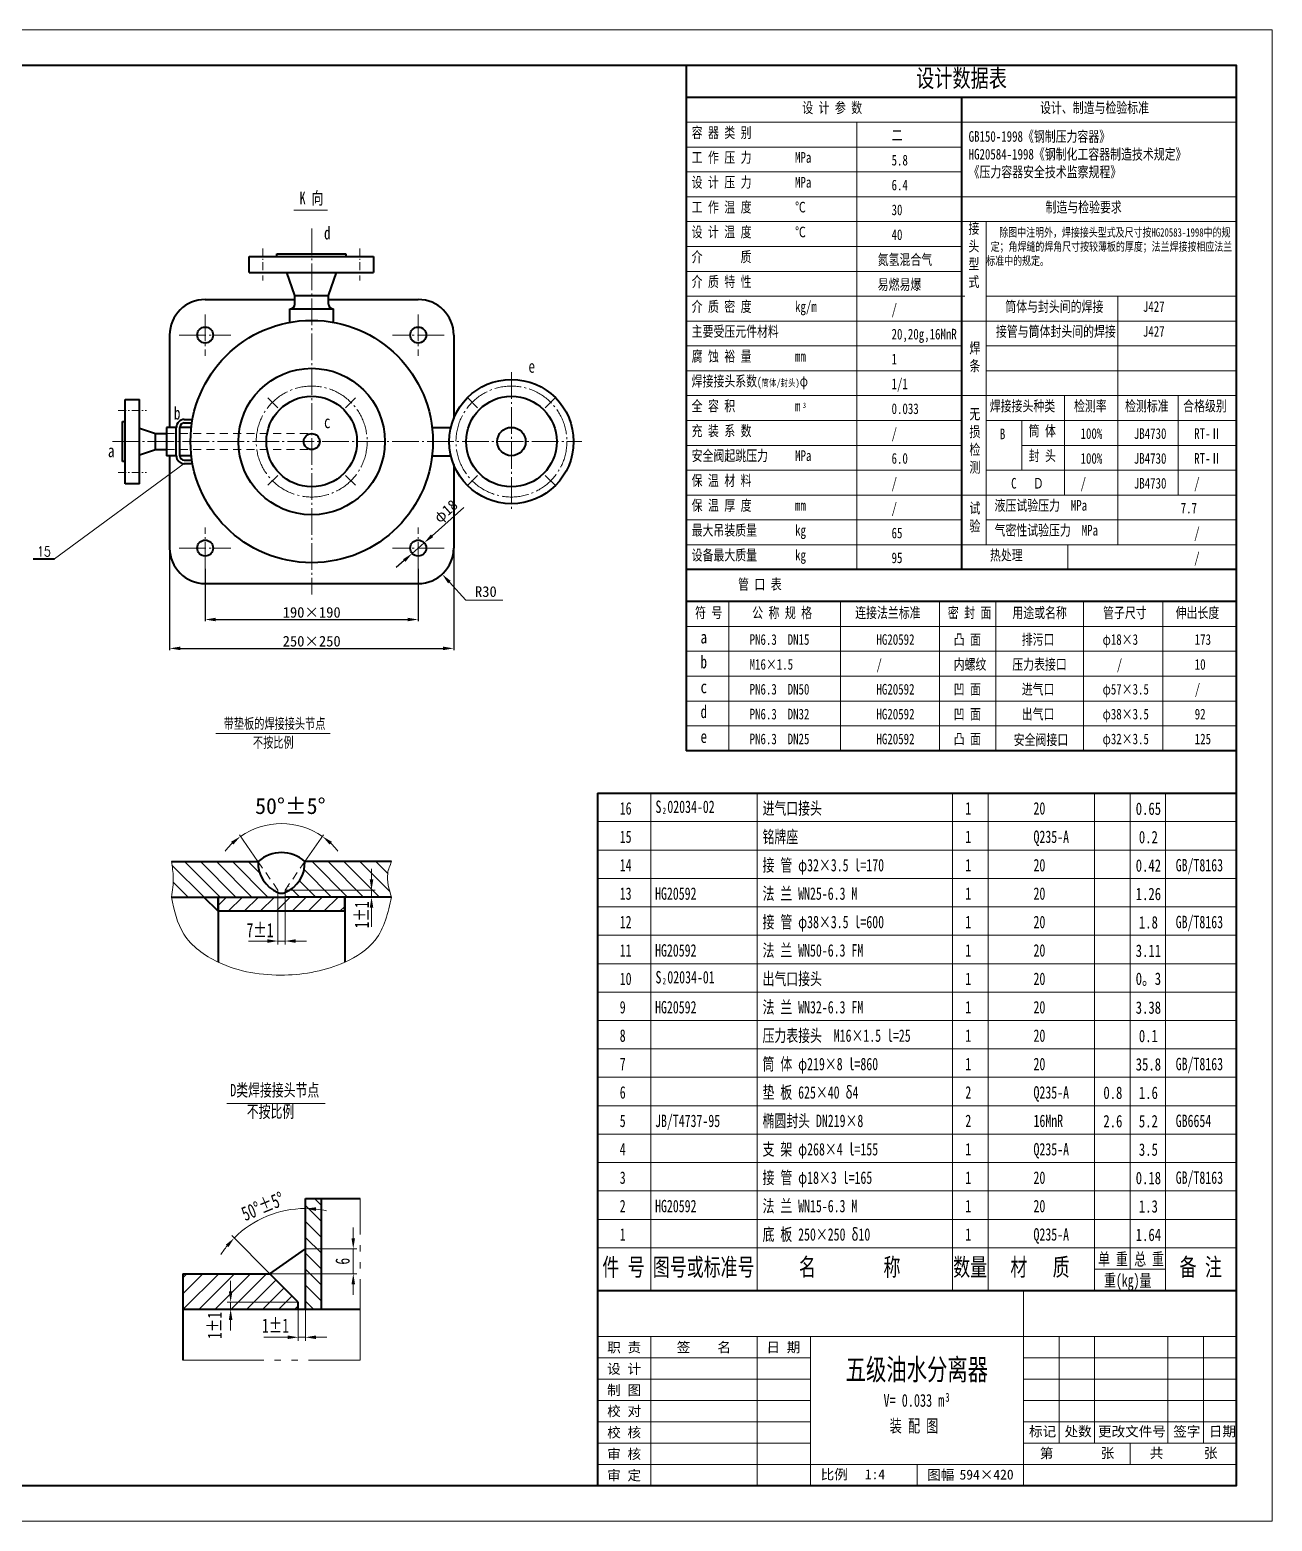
# Model space of a CAD drawing. Extents: x 588 to 7439, y -1551 to 1674.
# Drawn here: x 6039 to 7439, y -6 to 1674 of the extents above; entities that cross this region are included whole.
import ezdxf
from ezdxf.enums import TextEntityAlignment as Align

# ---------------------------------------------------------------- set-up
doc = ezdxf.new("R2010")
doc.units = 0
doc.header["$LTSCALE"] = 12
doc.header["$PDMODE"] = 1
for name, pattern in [('JXX-L', [2.95, 1.9, -0.25, 0.15, -0.25, 0.15, -0.25]), ('XX-L', [1.25, 0.75, -0.5]), ('ZXX-L', [3.28, 2.5, -0.3, 0.18, -0.3]), ('ZXX-S', [1.27, 0.75, -0.2, 0.12, -0.2])]:
    doc.linetypes.add(name, pattern=pattern)
doc.layers.get('Defpoints').update_dxf_attribs({"linetype": 'CONTINUOUS'})
for name, color, linetype, lineweight in [('A 粗实线', 1, 'CONTINUOUS', 40), ('B 细实线', 7, 'CONTINUOUS', 18), ('C 文 字', 2, 'CONTINUOUS', 20), ('D 短中心线', 3, 'ZXX-S', 18), ('E 长中心线', 3, 'ZXX-L', 18), ('G 长虚线', 6, 'XX-L', 20), ('I 长双点线', 3, 'JXX-L', 18), ('J 标注尺寸', 2, 'CONTINUOUS', 18)]:
    doc.layers.add(name, color=color, linetype=linetype, lineweight=lineweight)
doc.styles.add('HZTXT', font='SIMFANG.TTF', dxfattribs={"width": 0.75})
doc.styles.add('ROMANC', font='romanc', dxfattribs={"width": 0.7, "height": 6})
doc.styles.get("Standard").update_dxf_attribs({"font": 'SIMFANG.TTF'})
doc.styles.add('style2', font='SIMFANG.TTF', dxfattribs={"width": 0.7})
doc.styles.add('标题中文', font='SIMFANG.TTF', dxfattribs={"width": 0.7})
doc.dimstyles.new('通用标注4.0', dxfattribs={"dimtxt": 12, "dimasz": 12, "dimexe": 2, "dimexo": 0, "dimgap": 2, "dimtad": 1, "dimdec": 0, "dimzin": 0, "dimdsep": 46, "dimtxsty": 'Standard', "dimcen": 0, "dimadec": 0, "dimazin": 0, "dimtfac": 0.375, "dimtdec": 0, "dimtmove": 0, "dimatfit": 3, "dimfxl": 0, "dimtzin": 0, "dimarcsym": 0})
pattern_1 = [(135, (-7339.091, -18505.96), (-8.980256, -8.980256), [])]

# ---------------------------------------------------------------- blocks, each defined once
blk = doc.blocks.new('*D26')
at = {"layer": 'Defpoints', "color": 0}
for p in [(3237.53, 4833.7), (3244.87, 4832.92), (3234.87, 4816.32), (3242.87, 4808.32), (3244.87, 4806.32)]:
    blk.add_point(p, dxfattribs=at)
at = {"layer": 'J 标注尺寸', "color": 0, "lineweight": -2}
for p, q in [((3244.87, 4832.92), (3244.87, 4835.67)), ((3234.87, 4816.32), (3224.11, 4827.07))]:
    blk.add_line(p, q, dxfattribs=at)
for start, end in [(90, 135), (77.8674, 83.9337), (141.0663, 147.1326)]:
    blk.add_arc((3244.87, 4806.32), 28.35, start, end, dxfattribs=at)
at = {"layer": 'J 标注尺寸', "color": 0}
for points in [[(3247.84, 4834.01), (3247.89, 4835.01), (3244.87, 4834.67)], [(3222.44, 4824.47), (3223.19, 4823.8), (3224.82, 4826.36)]]:
    blk.add_solid(points, dxfattribs=at)
at = {"layer": 'J 标注尺寸', "color": 0, "insert": (3232.87, 4835.28), "char_height": 4, "attachment_point": 5, "rotation": 22.5, "style": 'style2'}
blk.add_mtext('{\\f仿宋_GB2312|b0|i0|c134|p49;50°±5°}', dxfattribs=at)
blk = doc.blocks.new('*D25')
at = {"layer": 'Defpoints', "color": 0}
for p in [(3244.87, 4823.32), (3258.35, 4823.32), (3234.87, 4816.32)]:
    blk.add_point(p, dxfattribs=at)
at = {"layer": 'J 标注尺寸', "color": 0, "lineweight": -2}
for p, q in [((3258.35, 4826.32), (3258.35, 4829.32)), ((3244.87, 4823.32), (3259.35, 4823.32)), ((3258.35, 4816.32), (3258.35, 4823.32)), ((3234.87, 4816.32), (3259.35, 4816.32)), ((3258.35, 4813.32), (3258.35, 4810.32))]:
    blk.add_line(p, q, dxfattribs=at)
at = {"layer": 'J 标注尺寸', "color": 0}
for points in [[(3257.85, 4826.32), (3258.85, 4826.32), (3258.35, 4823.32)], [(3257.85, 4813.32), (3258.85, 4813.32), (3258.35, 4816.32)]]:
    blk.add_solid(points, dxfattribs=at)
at = {"layer": 'J 标注尺寸', "color": 0, "insert": (3255.35, 4819.82), "char_height": 4, "attachment_point": 5, "rotation": 90, "style": 'style2'}
blk.add_mtext('6', dxfattribs=at)
blk = doc.blocks.new('*D93')
at = {"layer": 'Defpoints', "color": 0}
for p in [(6483.3, 1096.6), (6469.8, 1084.7)]:
    blk.add_point(p, dxfattribs=at)
at = {"layer": 'J 标注尺寸', "color": 0, "lineweight": -2}
for p, q in [((6527.8, 1136.3), (6492.2, 1104.6)), ((6469.8, 1084.7), (6483.3, 1096.6)), ((6460.9, 1076.7), (6451.9, 1068.7))]:
    blk.add_line(p, q, dxfattribs=at)
at = {"layer": 'J 标注尺寸', "color": 0}
for points in [[(6490.9, 1106.1), (6493.6, 1103.1), (6483.3, 1096.6)], [(6459.6, 1078.2), (6462.2, 1075.2), (6469.8, 1084.7)]]:
    blk.add_solid(points, dxfattribs=at)
at = {"layer": 'J 标注尺寸', "color": 0, "insert": (6508.6, 1131.1), "char_height": 12, "attachment_point": 5, "rotation": 41.6999}
blk.add_mtext('φ18', dxfattribs=at)
blk = doc.blocks.new('*D92')
at = {"layer": 'Defpoints', "color": 0}
for p in [(6196.6, 1090.7), (6516.6, 1090.7), (6516.6, 977.7)]:
    blk.add_point(p, dxfattribs=at)
at = {"layer": 'J 标注尺寸', "color": 0, "lineweight": -2}
for p, q in [((6196.6, 1090.7), (6196.6, 975.7)), ((6516.6, 1090.7), (6516.6, 975.7)), ((6208.6, 977.7), (6504.6, 977.7))]:
    blk.add_line(p, q, dxfattribs=at)
at = {"layer": 'J 标注尺寸', "color": 0}
for points in [[(6208.6, 979.7), (6208.6, 975.7), (6196.6, 977.7)], [(6504.6, 979.7), (6504.6, 975.7), (6516.6, 977.7)]]:
    blk.add_solid(points, dxfattribs=at)
at = {"layer": 'J 标注尺寸', "color": 0, "insert": (6356.6, 985.7), "char_height": 12, "attachment_point": 5}
blk.add_mtext('250×250', dxfattribs=at)
blk = doc.blocks.new('*D91')
at = {"layer": 'Defpoints', "color": 0}
for p in [(6236.6, 1067.4), (6476.6, 1067.4), (6476.6, 1010.2)]:
    blk.add_point(p, dxfattribs=at)
at = {"layer": 'J 标注尺寸', "color": 0, "lineweight": -2}
for p, q in [((6236.6, 1067.4), (6236.6, 1008.2)), ((6476.6, 1067.4), (6476.6, 1008.2)), ((6248.6, 1010.2), (6464.6, 1010.2))]:
    blk.add_line(p, q, dxfattribs=at)
at = {"layer": 'J 标注尺寸', "color": 0}
for points in [[(6248.6, 1012.2), (6248.6, 1008.2), (6236.6, 1010.2)], [(6464.6, 1012.2), (6464.6, 1008.2), (6476.6, 1010.2)]]:
    blk.add_solid(points, dxfattribs=at)
at = {"layer": 'J 标注尺寸', "color": 0, "insert": (6356.6, 1018.2), "char_height": 12, "attachment_point": 5}
blk.add_mtext('190×190', dxfattribs=at)
blk = doc.blocks.new('D类焊接接头节点')
at = {"layer": 'J 标注尺寸'}
h = blk.add_hatch(dxfattribs=at)
h.set_pattern_fill('ANSI31', color=256, angle=90, style=0)
h.set_pattern_definition([(135, (-3239.867, -4819.82), (-2.245064, -2.245064), [])])
h.paths.add_polyline_path([(9.5, 17.68), (5, 17.68), (5, -13.5), (9.5, -13.5)])
h = blk.add_hatch(dxfattribs=at)
h.set_pattern_fill('ANSI31', color=256, style=0)
h.set_pattern_definition([(45, (-3239.867, -4819.82), (-2.245064, 2.245064), [])])
h.paths.add_polyline_path([(-29.54, -3.5), (-29.54, -13.5), (-16.05, -13.5), (-16.05, -11.5), (3, -11.5), (-5, -3.5)])
h.paths.add_polyline_path([(3, -13.5), (3, -11.5), (-16.05, -11.5), (-16.05, -13.5)])
at = {"layer": 'A 粗实线'}
for p, q in [((5, 17.68), (20.46, 17.68)), ((5, -13.5), (5, 17.68)), ((9.5, -13.5), (9.5, 17.68)), ((-5, -3.5), (5, 3.5)), ((-29.54, -3.5), (-29.54, -27.88)), ((-29.54, -3.5), (-5, -3.5)), ((3, -11.5), (-5, -3.5)), ((3, -13.5), (3, -11.5)), ((-29.54, -13.5), (5, -13.5)), ((5, -13.5), (20.46, -13.5))]:
    blk.add_line(p, q, dxfattribs=at)
at = {"layer": 'I 长双点线'}
for p, q in [((20.46, -27.88), (20.46, 17.68)), ((-29.54, -27.88), (20.46, -27.88))]:
    blk.add_line(p, q, dxfattribs=at)
at = {"layer": 'J 标注尺寸'}
for p, q in [((-17.1, 44.45), (10.6, 44.45)), ((-16.05, -8.5), (-16.05, -5.5)), ((3, -11.5), (-17.05, -11.5)), ((-16.05, -11.5), (-16.05, -13.5)), ((3, -13.5), (-17.05, -13.5)), ((-16.05, -16.5), (-16.05, -19.5)), ((3, -13.5), (3, -22.41)), ((5, -13.5), (5, -22.41)), ((0, -21.41), (-6.74, -21.41)), ((5, -21.41), (3, -21.41)), ((8, -21.41), (11, -21.41))]:
    blk.add_line(p, q, dxfattribs=at)
for points in [[(-16.55, -8.5), (-15.55, -8.5), (-16.05, -11.5)], [(-16.55, -16.5), (-15.55, -16.5), (-16.05, -13.5)], [(0, -20.91), (0, -21.91), (3, -21.41)], [(8, -20.91), (8, -21.91), (5, -21.41)]]:
    blk.add_solid(points, dxfattribs=at)
at = {"layer": 'J 标注尺寸', "char_height": 3.5, "width": 51, "attachment_point": 1, "style": 'style2'}
for s, insert in [('D{\\f仿宋_GB2312|b0|i0|c134|p49;类焊接接头节点}', (-16.15, 49.94)), ('{\\f仿宋_GB2312|b0|i0|c134|p49;不按比例}', (-11.51, 43.93))]:
    blk.add_mtext(s, dxfattribs=dict(at, insert=insert))
at = {"layer": 'J 标注尺寸', "insert": (-20.55, -18.08), "char_height": 4, "attachment_point": 5, "rotation": 90, "style": 'style2'}
blk.add_mtext('{\\f仿宋_GB2312|b0|i0|c134|p49;1±1}', dxfattribs=at)
at = {"layer": 'J 标注尺寸', "insert": (-3.41, -18.11), "char_height": 4, "attachment_point": 5, "style": 'style2'}
blk.add_mtext('{\\f仿宋_GB2312|b0|i0|c134|p49;1±1}', dxfattribs=at)
at = {"layer": 'J 标注尺寸'}
dim = blk.add_angular_dim_2l(base=(-2.34, 13.88), line1=((5, -13.5), (5, 13.1)), line2=((3, -11.5), (-5, -3.5)), text='{\\f仿宋_GB2312|b0|i0|c134|p49;50°±5°}', dimstyle='通用标注4.0', dxfattribs=at)
dim.commit()
dim.dimension.update_dxf_attribs({"geometry": '*D26', "text_midpoint": (-7, 15.46), "insert": (-3239.87, -4819.82)})
dim = blk.add_linear_dim(base=(18.48, 3.5), p1=(-5, -3.5), p2=(5, 3.5), angle=90, text='6', dimstyle='通用标注4.0', dxfattribs=at)
dim.commit()
dim.dimension.update_dxf_attribs({"geometry": '*D25', "text_midpoint": (15.48, 0), "insert": (-3239.87, -4819.82)})

msp = doc.modelspace()

# ---------------------------------------------------------------- hatches: boundary and pattern name
at = {"layer": 'B 细实线'}
h = msp.add_hatch(dxfattribs=at)
h.set_pattern_fill('ANSI31', color=256, angle=90, style=0)
h.set_pattern_definition(pattern_1)
edge = h.paths.add_edge_path()
edge.add_line((6318.6, 697.5), (6318.6, 702.7))
edge.add_ellipse((6332.4, 736.2), major_axis=(-25.6, 25.6), ratio=1, start_angle=42.9194, end_angle=112.5981, ccw=False)
edge.add_line((6296.1, 737.5), (6198.6, 737.5))
edge.add_spline(control_points=[(6198.6, 737.5), (6199.6, 731.5), (6201.8, 718.2), (6199.7, 704.9), (6198.6, 697.5)], knot_values=[0, 0, 0, 0, 4.553085, 10.057848, 10.057848, 10.057848, 10.057848], degree=3, periodic=0)
edge.add_line((6198.6, 697.5), (6318.6, 697.5))
h = msp.add_hatch(dxfattribs=at)
h.set_pattern_fill('ANSI31', color=256, angle=90, style=0)
h.set_pattern_definition(pattern_1)
edge = h.paths.add_edge_path()
edge.add_spline(control_points=[(6446.6, 697.5), (6443.7, 706.5), (6439.4, 720.2), (6444.7, 733.1), (6446.6, 737.5)], knot_values=[0, 0, 0, 0, 6.737565, 10.263763, 10.263763, 10.263763, 10.263763], degree=3, periodic=0)
edge.add_line((6446.6, 737.5), (6349, 737.5))
edge.add_ellipse((6312.7, 736.2), major_axis=(25.6, 25.6), ratio=1, start_angle=247.4019, end_angle=317.0806, ccw=False)
edge.add_line((6326.6, 702.7), (6326.6, 697.5))
edge.add_line((6326.6, 697.5), (6446.6, 697.5))
h = msp.add_hatch(dxfattribs=at)
h.set_pattern_fill('ANSI31', color=256, style=0)
h.set_pattern_definition([(45, (-7339.091, -18505.96), (-8.980256, 8.980256), [])])
h.paths.add_polyline_path([(6393.9, 681.5), (6393.9, 697.5), (6326.6, 697.5), (6318.6, 697.5), (6251.2, 697.5), (6251.2, 681.5)])

# ---------------------------------------------------------------- linework, layer by layer
at = {"layer": 'A 粗实线'}
for p, q in [((6778.5, 1634.5), (6778.5, 862.4)), ((7398.5, 1598.4), (6778.5, 1598.4)), ((7088.5, 1598.4), (7088.5, 1066.4)), ((6286.2, 1401.1), (6286.2, 1419.1)), ((6286.2, 1419.1), (6426.2, 1419.1)), ((6317.2, 1419.1), (6317.2, 1422.1)), ((6317.2, 1422.1), (6395.2, 1422.1)), ((6395.2, 1422.1), (6395.2, 1419.1)), ((6426.2, 1419.1), (6426.2, 1401.1)), ((6286.2, 1401.1), (6426.2, 1401.1)), ((6328.2, 1401.1), (6337.2, 1375.1)), ((6384.2, 1401.1), (6375.2, 1375.1)), ((6236.6, 1370.7), (6337.6, 1370.7)), ((6337.2, 1375.1), (6375.2, 1375.1)), ((6337.6, 1375.1), (6375.6, 1375.1)), ((6337.6, 1365.6), (6337.6, 1375.1)), ((6375.6, 1365.6), (6375.6, 1375.1)), ((6375.6, 1370.7), (6476.6, 1370.7)), ((6332.1, 1360.1), (6332.1, 1360.1)), ((6332.1, 1344.9), (6332.1, 1360.1)), ((6332.1, 1360.1), (6381.1, 1360.1)), ((6381.1, 1360.1), (6381.1, 1360.1)), ((6381.1, 1344.9), (6381.1, 1360.1)), ((6196.6, 1330.7), (6196.6, 1226.7)), ((6516.6, 1330.7), (6516.6, 1236.6)), ((6146.6, 1163.2), (6146.6, 1258.2)), ((6146.6, 1258.2), (6162.6, 1258.2)), ((6162.6, 1163.2), (6162.6, 1258.2)), ((6143.6, 1188.2), (6143.6, 1233.2)), ((6143.6, 1233.2), (6146.6, 1233.2)), ((6193.1, 1226.7), (6193.1, 1194.7)), ((6204.1, 1226.7), (6193.1, 1226.7)), ((6204.1, 1194.7), (6204.1, 1226.6)), ((6221, 1226.7), (6208.1, 1226.7)), ((6208.1, 1194.7), (6208.1, 1226.6)), ((6213.1, 1235.5), (6222.3, 1235.5)), ((6213.1, 1231.6), (6221.7, 1231.6)), ((6493.1, 1226.7), (6513.4, 1226.7)), ((6162.6, 1225.7), (6180.6, 1219.7)), ((6180.6, 1219.7), (6193.1, 1219.7)), ((6180.6, 1201.7), (6180.6, 1219.7)), ((6162.6, 1195.7), (6180.6, 1201.7)), ((6180.6, 1201.7), (6193.1, 1201.7)), ((6204.1, 1194.7), (6193.1, 1194.7)), ((6196.6, 1194.7), (6196.6, 1090.7)), ((6221, 1194.7), (6208.1, 1194.7)), ((6493.1, 1194.7), (6513.4, 1194.7)), ((6146.6, 1188.2), (6143.6, 1188.2)), ((6213.1, 1189.7), (6221.7, 1189.7)), ((6213.1, 1185.8), (6222.3, 1185.8)), ((6516.6, 1184.7), (6516.6, 1090.7)), ((6162.6, 1163.2), (6146.6, 1163.2)), ((6042.7, 1078.6), (6066.8, 1078.6)), ((7398.5, 1066.4), (6778.5, 1066.4)), ((6236.6, 1050.7), (6476.6, 1050.7)), ((7398.5, 1030.4), (6778.5, 1030.4)), ((7398.5, 862.4), (6778.5, 862.4)), ((6678.5, 814.5), (6678.5, 254.5)), ((6678.5, 814.5), (7398.5, 814.5)), ((6198.6, 737.5), (6296.1, 737.5)), ((6446.6, 737.5), (6349, 737.5)), ((6198.6, 697.5), (6318.6, 697.5)), ((6251.2, 681.5), (6235.2, 697.5)), ((6251.2, 697.5), (6251.2, 624.3)), ((6251.2, 681.5), (6251.2, 697.5)), ((6318.6, 697.5), (6326.6, 697.5)), ((6446.6, 697.5), (6326.6, 697.5)), ((6393.9, 681.5), (6393.9, 697.5)), ((6393.9, 697.5), (6393.9, 624.3)), ((6393.9, 681.5), (6251.2, 681.5)), ((6678.5, 254.5), (7398.5, 254.5))]:
    msp.add_line(p, q, dxfattribs=at)
at = {"layer": 'A 粗实线', "color": 1}
msp.add_line((6678.5, 254.5), (6678.5, 34.5), dxfattribs=at)
at = {"layer": 'A 粗实线', "color": 5}
msp.add_lwpolyline([(5162.5, 34.5), (7398.5, 34.5), (7398.5, 1634.5), (5162.5, 1634.5)], close=True, dxfattribs=at)
at = {"layer": 'A 粗实线'}
for centre, radius in [((6356.6, 1210.7), 136.5), ((6236.6, 1330.7), 9), ((6476.6, 1330.7), 9), ((6356.6, 1210.7), 82.5), ((6581.6, 1210.7), 70), ((6356.6, 1210.7), 51), ((6581.6, 1210.7), 51), ((6581.6, 1210.7), 16), ((6356.6, 1210.7), 9), ((6236.6, 1090.7), 9), ((6476.6, 1090.7), 9)]:
    msp.add_circle(centre, radius, dxfattribs=at)
for centre, radius, start, end in [((6236.6, 1330.7), 40, 90, 180), ((6332.1, 1365.6), 5.5, 270, 0), ((6381.1, 1365.6), 5.5, 180, 270), ((6476.6, 1330.7), 40, 360, 90), ((6213.1, 1226.6), 8.93, 90, 180), ((6213.1, 1226.6), 5, 90, 180), ((6213.1, 1194.7), 8.93, 180, 270), ((6213.1, 1194.7), 5, 180, 270), ((6236.6, 1090.7), 40, 180, 270), ((6476.6, 1090.7), 40, 270, 0)]:
    msp.add_arc(centre, radius, start, end, dxfattribs=at)
for centre, major_axis, start_param, end_param in [((6322.6, 708), (28, 28), 0.056758, 1.514038), ((6332.4, 736.2), (-25.6, 25.6), 0.749084, 1.965207), ((6312.7, 736.2), (25.6, 25.6), 4.317978, 5.534101), ((6322.6, 710.9), (6.43, 6.43), 3.471555, 4.382427)]:
    msp.add_ellipse(centre, major_axis=major_axis, ratio=1, start_param=start_param, end_param=end_param, dxfattribs=at)
at = {"layer": 'B 细实线'}
for p, q in [((7398.5, 1570.4), (6778.5, 1570.4)), ((6970.5, 1570.4), (6970.5, 1066.4)), ((7088.5, 1542.4), (6778.5, 1542.4)), ((7088.5, 1514.4), (6778.5, 1514.4)), ((7398.5, 1486.4), (6778.5, 1486.4)), ((7398.5, 1458.4), (6778.5, 1458.4)), ((7116.5, 1458.4), (7116.5, 1094.4)), ((7088.5, 1430.4), (6778.5, 1430.4)), ((7088.5, 1402.4), (6778.5, 1402.4)), ((7092.4, 1374.4), (6778.5, 1374.4)), ((7398.5, 1374.4), (7116.5, 1374.4)), ((7264.5, 1374.4), (7264.5, 1094.4)), ((7398.5, 1346.4), (6778.5, 1346.4)), ((7088.5, 1318.4), (6778.5, 1318.4)), ((7398.5, 1318.4), (7116.5, 1318.4)), ((7088.5, 1290.4), (6778.5, 1290.4)), ((7398.5, 1290.4), (7116.5, 1290.4)), ((7398.5, 1262.4), (6778.5, 1262.4)), ((7204.5, 1262.4), (7204.5, 1150.4)), ((7332.5, 1262.4), (7332.5, 1150.4)), ((7088.5, 1234.4), (6778.5, 1234.4)), ((7398.5, 1234.4), (7116.5, 1234.4)), ((7156.5, 1234.4), (7156.5, 1178.4)), ((7088.5, 1206.4), (6778.5, 1206.4)), ((7398.5, 1206.4), (7156.5, 1206.4)), ((7088.5, 1178.4), (6778.5, 1178.4)), ((7398.5, 1178.4), (7116.5, 1178.4)), ((7398.5, 1150.4), (6778.5, 1150.4)), ((7088.5, 1122.4), (6778.5, 1122.4)), ((7398.5, 1122.4), (7116.5, 1122.4)), ((7398.5, 1094.4), (6778.5, 1094.4)), ((7208.4, 1094.4), (7208.4, 1066.4)), ((6826.5, 1030.4), (6826.5, 862.4)), ((6952.1, 1030.4), (6952.1, 862.4)), ((7063.9, 1030.4), (7063.9, 862.4)), ((7127.1, 1030.4), (7127.1, 862.4)), ((7226, 1030.4), (7226, 862.4)), ((7315.3, 1030.4), (7315.3, 862.4)), ((7398.5, 1002.4), (6778.5, 1002.4)), ((7398.5, 974.4), (6778.5, 974.4)), ((7398.5, 946.4), (6778.5, 946.4)), ((7398.5, 918.4), (6778.5, 918.4)), ((7398.5, 890.4), (6778.5, 890.4)), ((6738.5, 254.5), (6738.5, 814.5)), ((6858.5, 254.5), (6858.5, 814.5)), ((7078.5, 254.5), (7078.5, 814.5)), ((7118.5, 254.5), (7118.5, 814.5)), ((7238.5, 254.5), (7238.5, 814.5)), ((7278.5, 278.5), (7278.5, 814.5)), ((7318.5, 254.5), (7318.5, 814.5)), ((6678.5, 782.5), (7398.5, 782.5)), ((6678.5, 750.5), (7398.5, 750.5)), ((6678.5, 718.5), (7398.5, 718.5)), ((6678.5, 686.5), (7398.5, 686.5)), ((6678.5, 654.5), (7398.5, 654.5)), ((6678.5, 622.5), (7398.5, 622.5)), ((6678.5, 590.5), (7398.5, 590.5)), ((6678.5, 558.5), (7398.5, 558.5)), ((6678.5, 526.5), (7398.5, 526.5)), ((6678.5, 494.5), (7398.5, 494.5)), ((6678.5, 462.5), (7398.5, 462.5)), ((6678.5, 430.5), (7398.5, 430.5)), ((6678.5, 398.5), (7398.5, 398.5)), ((6678.5, 366.5), (7398.5, 366.5)), ((6678.5, 334.5), (7398.5, 334.5)), ((6678.5, 302.5), (7398.5, 302.5)), ((7238.5, 278.5), (7318.5, 278.5)), ((7158.5, 254.5), (7158.5, 34.5)), ((6678.5, 202.5), (7398.5, 202.5)), ((6738.5, 202.5), (6738.5, 34.5)), ((6858.5, 202.5), (6858.5, 34.5)), ((6918.5, 202.5), (6918.5, 34.5)), ((7198.5, 202.5), (7198.5, 82.5)), ((7238.5, 202.5), (7238.5, 82.5)), ((7321.1, 202.5), (7321.1, 82.5)), ((7361.1, 202.5), (7361.1, 82.5)), ((6678.5, 178.5), (6918.5, 178.5)), ((7158.5, 178.5), (7398.5, 178.5)), ((6678.5, 154.5), (6918.5, 154.5)), ((7158.5, 154.5), (7398.5, 154.5)), ((6678.5, 130.5), (6918.5, 130.5)), ((7158.5, 130.5), (7398.5, 130.5)), ((6678.5, 106.5), (6918.5, 106.5)), ((7158.5, 106.5), (7398.5, 106.5)), ((6678.5, 82.5), (6918.5, 82.5)), ((7158.5, 82.5), (7398.5, 82.5)), ((7278.5, 58.5), (7278.5, 82.5)), ((6678.5, 58.5), (7398.5, 58.5)), ((7038.5, 58.5), (7038.5, 34.5))]:
    msp.add_line(p, q, dxfattribs=at)
msp.add_lwpolyline([(5062.5, -5.5), (7438.5, -5.5), (7438.5, 1674.5), (5062.5, 1674.5)], close=True, dxfattribs=at)
msp.add_open_spline([(6198.6, 697.5), (6201.7, 682.8), (6208.5, 651.3), (6257.9, 615.6), (6324, 605.6), (6386.3, 617.1), (6435.2, 648), (6442.5, 679.9), (6446.6, 697.5)], degree=3, knots=[0, 0, 0, 0, 10.9708, 23.462344, 42.525049, 59.872705, 70.427264, 83.410032, 83.410032, 83.410032, 83.410032], dxfattribs=at)
at = {"layer": 'D 短中心线'}
for p, q in [((6301.7, 1428.1), (6301.7, 1392.1)), ((6410.7, 1428.1), (6410.7, 1392.1)), ((6138.6, 1245.7), (6170.6, 1245.7)), ((6138.6, 1175.7), (6170.6, 1175.7))]:
    msp.add_line(p, q, dxfattribs=at)
at = {"layer": 'E 长中心线'}
for p, q in [((6356.6, 1450.6), (6356.6, 1038.3)), ((6236.6, 1353.9), (6236.6, 1307.4)), ((6476.6, 1353.9), (6476.6, 1307.4)), ((6207.5, 1330.7), (6265.7, 1330.7)), ((6505.7, 1330.7), (6447.5, 1330.7)), ((6581.6, 1288.8), (6581.6, 1132.5)), ((6318.4, 1248.8), (6307.3, 1259.9)), ((6394.7, 1248.8), (6405.8, 1259.9)), ((6543.4, 1248.8), (6532.3, 1259.9)), ((6619.7, 1248.8), (6630.8, 1259.9)), ((6132.4, 1210.7), (6660.8, 1210.7)), ((6318.4, 1172.5), (6307.3, 1161.4)), ((6394.7, 1172.5), (6405.8, 1161.4)), ((6543.4, 1172.5), (6532.3, 1161.4)), ((6619.7, 1172.5), (6630.8, 1161.4)), ((6236.6, 1067.4), (6236.6, 1113.9)), ((6476.6, 1067.4), (6476.6, 1113.9)), ((6207.5, 1090.7), (6265.7, 1090.7)), ((6505.7, 1090.7), (6447.5, 1090.7))]:
    msp.add_line(p, q, dxfattribs=at)
for centre in [(6356.6, 1210.7), (6581.6, 1210.7)]:
    msp.add_circle(centre, 62.5, dxfattribs=at)
at = {"layer": 'G 长虚线'}
for p, q in [((6193.1, 1219.7), (6356.6, 1219.7)), ((6193.1, 1201.7), (6356.6, 1201.7)), ((6318.6, 705.5), (6296.1, 737.5)), ((6326.6, 705.5), (6349, 737.5)), ((6318.6, 697.5), (6318.6, 705.5)), ((6326.6, 697.5), (6326.6, 705.5))]:
    msp.add_line(p, q, dxfattribs=at)
at = {"layer": 'J 标注尺寸'}
for p, q in [((6336.4, 1471.2), (6374.3, 1471.2)), ((6213.1, 1185.8), (6066.8, 1078.6)), ((6511.7, 1052.3), (6530.4, 1032)), ((6530.4, 1032), (6572, 1032)), ((6248.8, 882), (6377.4, 882)), ((6296.1, 737.5), (6275.2, 767.5)), ((6349, 737.5), (6370, 767.5)), ((6424, 717.5), (6424, 729.5)), ((6318.6, 697.5), (6318.6, 644)), ((6326.6, 705.5), (6428, 705.5)), ((6326.6, 697.5), (6428, 697.5)), ((6326.6, 697.5), (6326.6, 644)), ((6424, 705.5), (6424, 697.5)), ((6424, 685.5), (6424, 664.1)), ((6306.6, 648), (6285.6, 648)), ((6326.6, 648), (6318.6, 648)), ((6338.6, 648), (6350.6, 648))]:
    msp.add_line(p, q, dxfattribs=at)
for start, end in [(55, 125), (133.5339, 142.0679), (37.9321, 46.4661)]:
    msp.add_arc((6322.6, 699.8), 80.6, start, end, dxfattribs=at)
for points, knots in [([(6198.6, 737.5), (6199.6, 731.5), (6201.8, 718.2), (6199.7, 704.9), (6198.6, 697.5)], [0, 0, 0, 0, 4.553085, 10.057848, 10.057848, 10.057848, 10.057848]), ([(6446.6, 737.5), (6444.7, 733.1), (6439.4, 720.2), (6443.7, 706.5), (6446.6, 697.5)], [0, 0, 0, 0, 3.526197, 10.263763, 10.263763, 10.263763, 10.263763])]:
    msp.add_open_spline(points, degree=3, knots=knots, dxfattribs=at)
for points in [[(6513.2, 1053.7), (6510.2, 1051), (6503.6, 1061.2)], [(6265.7, 759.8), (6268.3, 756.7), (6276.3, 765.9)], [(6376.8, 756.7), (6379.4, 759.8), (6368.8, 765.9)], [(6422, 717.5), (6426, 717.5), (6424, 705.5)], [(6422, 685.5), (6426, 685.5), (6424, 697.5)], [(6306.6, 650), (6306.6, 646), (6318.6, 648)], [(6338.6, 650), (6338.6, 646), (6326.6, 648)]]:
    msp.add_solid(points, dxfattribs=at)

# ---------------------------------------------------------------- block references
at = {"layer": 'B 细实线', "xscale": 4, "yscale": 4}
msp.add_blockref('D类焊接接头节点', (6329.5, 287.3), dxfattribs=at)

# ---------------------------------------------------------------- texts
at = {"layer": 'C 文 字'}
for s, height, style, width, p in [('15', 11.29, 'ROMANC', 0.8, (6055, 1087)), ('0.65', 14, 'HZTXT', 0.75, (7299.1, 797)), ('0.2', 14, 'HZTXT', 0.75, (7299.1, 765)), ('0.42', 14, 'HZTXT', 0.75, (7299.1, 733)), ('1.26', 14, 'HZTXT', 0.75, (7299.1, 701)), ('1.8', 14, 'HZTXT', 0.75, (7299.1, 669)), ('3.11', 14, 'HZTXT', 0.75, (7299.1, 637)), ('0。3', 14, 'HZTXT', 0.75, (7299.1, 605)), ('3.38', 14, 'HZTXT', 0.75, (7299.1, 573)), ('0.1', 14, 'HZTXT', 0.75, (7299.1, 541)), ('35.8', 14, 'HZTXT', 0.75, (7299.1, 509)), ('0.8', 14, 'HZTXT', 0.75, (7259.1, 477)), ('1.6', 14, 'HZTXT', 0.75, (7299.1, 477)), ('2.6', 14, 'HZTXT', 0.75, (7259.1, 445)), ('5.2', 14, 'HZTXT', 0.75, (7299.1, 445)), ('3.5', 14, 'HZTXT', 0.75, (7299.1, 413)), ('0.18', 14, 'HZTXT', 0.75, (7299.1, 381)), ('1.3', 14, 'HZTXT', 0.75, (7299.1, 349)), ('1.64', 14, 'HZTXT', 0.75, (7299.1, 317))]:
    msp.add_text(s, height=height, dxfattribs=dict(at, style=style, width=width)).set_placement(p, align=Align.MIDDLE)
at = {"layer": 'C 文 字', "style": '标题中文', "oblique": 0.5}
msp.add_text('职 责', height=11.2, rotation=0.0959, dxfattribs=at).set_placement((6708.5, 190.3), align=Align.MIDDLE_CENTER)
for s, p in [('签    名', (6798.3, 190.7)), ('日 期', (6887.9, 190.5)), ('设 计', (6708.5, 166.3)), ('制 图', (6708.5, 142.3)), ('校 对', (6708.5, 118.7)), ('校 核', (6708.5, 94.7)), ('标记', (7179.9, 95.8)), ('处数', (7219.9, 95.8)), ('更改文件号', (7280.5, 95.8)), ('签字', (7342.4, 95.8)), ('日期', (7382.4, 95.8)), ('审 核', (6708.5, 70.3)), ('第       张', (7218.7, 71.4)), ('共      张', (7338.7, 71.4)), ('审 定', (6708.5, 46.3)), ('比例', (6945.2, 47.3)), ('1:4', (6991.1, 47.3)), ('图幅', (7065.2, 46.9)), ('594×420', (7116.8, 46.9))]:
    msp.add_text(s, height=11.2, rotation=0.0959, dxfattribs=at).set_placement(p, align=Align.MIDDLE)
at = {"layer": 'C 文 字', "attachment_point": 1, "style": 'HZTXT'}
for s, insert, char_height, width in [('设计数据表', (7037.5, 1630), 20, 310), ('设 计 参 数', (6909.2, 1592.8), 12, 192), ('设计、制造与检验标准', (7177.1, 1592.8), 12, 192), ('容 器 类 别', (6784.6, 1564.8), 12, 192), ('二', (7009.8, 1561.7), 12, 192), ('GB150-1998《钢制压力容器》\\PHG20584-1998《钢制化工容器制造技术规定》\\P《压力容器安全技术监察规程》', (7096.6, 1560.4), 12, 310), ('工 作 压 力        MPa', (6784.6, 1536.8), 12, 192), ('5.8', (7009.8, 1533.7), 12, 192), ('设 计 压 力        MPa', (6784.6, 1508.8), 12, 192), ('6.4', (7009.8, 1505.7), 12, 192), ('工 作 温 度        ℃', (6784.6, 1480.8), 12, 192), (' 制造与检验要求', (7177.1, 1480.8), 12, 192), ('30', (7009.8, 1477.7), 12, 192), ('d', (6370.5, 1452.8), 14.4, 230.4), ('设 计 温 度        ℃', (6784.6, 1452.8), 12, 192), ('40', (7009.8, 1449.7), 12, 192), ('接\\P头\\P型\\P式', (7096.4, 1456.8), 12, 192), ('   除图中注明外，焊接接头型式及尺寸按HG20583-1998中的规\\P 定；角焊缝的焊角尺寸按较薄板的厚度；法兰焊接按相应法兰标准中的规定。', (7116.5, 1451.1), 9.6, 282), ('介       质', (6784.6, 1424.8), 12, 192), ('氮氢混合气', (6994.2, 1421.7), 12, 192), ('介 质 特 性', (6784.6, 1396.8), 12, 192), ('易燃易爆', (6994.2, 1393.7), 12, 192), ('介 质 密 度        kg/m', (6784.6, 1368.8), 12, 192), ('/', (7009.8, 1365.7), 12, 192), ('筒体与封头间的焊接', (7137.9, 1368.8), 12, 192), ('J427', (7292.9, 1368.8), 12, 192), ('主要受压元件材料', (6784.6, 1340.8), 12, 192), ('20,20g,16MnR', (7009.8, 1337.7), 12, 192), ('接管与筒体封头间的焊接', (7127.4, 1340.8), 12, 192), ('J427', (7292.9, 1340.8), 12, 192), ('腐 蚀 裕 量        mm', (6784.6, 1312.8), 12, 192), ('焊\\P条', (7097.5, 1322), 12, 192), ('e', (6600.8, 1302.6), 14.4, 230.4), ('1', (7009.8, 1309.7), 12, 192), ('焊接接头系数{\\H0.8333x;(\\H0.8x;筒体/封头)}φ{\\H0.8333x;        } ', (6784.6, 1284.8), 12, 192), ('1/1', (7009.8, 1281.7), 12, 192), ('b', (6201.4, 1249.9), 14.4, 230.4), ('全 容 积           m', (6784.6, 1256.8), 12, 192), ('3', (6909.8, 1254.5), 6, 192), ('0.033', (7009.8, 1253.7), 12, 192), ('无\\P损\\P检\\P测', (7097.5, 1247.7), 12, 192), ('焊接接头种类', (7120.5, 1256.8), 12, 192), ('检测率', (7215.3, 1256.8), 12, 192), ('检测标准', (7272.8, 1256.8), 12, 192), ('合格级别', (7338.3, 1256.8), 12, 192), ('c', (6370.5, 1240.2), 14.4, 230.4), ('充 装 系 数', (6784.6, 1228.8), 12, 192), ('/', (7009.8, 1225.7), 12, 192), ('筒 体', (7164.3, 1228.8), 12, 192), ('B', (7131.8, 1225.3), 12, 192), ('100%', (7222.7, 1225.7), 12, 192), ('JB4730', (7282.7, 1225.7), 12, 192), ('RT-Ⅱ', (7350.7, 1225.7), 12, 192), ('a', (6127.1, 1207.5), 14.4, 230.4), ('安全阀起跳压力     MPa', (6784.6, 1200.8), 12, 192), ('6.0', (7009.8, 1197.7), 12, 192), ('封 头', (7164.3, 1200.8), 12, 192), ('100%', (7222.7, 1197.7), 12, 192), ('JB4730', (7282.7, 1197.7), 12, 192), ('RT-Ⅱ', (7350.7, 1197.7), 12, 192), ('保 温 材 料', (6784.6, 1172.8), 12, 192), ('/', (7009.8, 1169.7), 12, 192), ('C   Ｄ', (7144.5, 1169.7), 12, 192), ('/', (7222.7, 1169.7), 12, 192), ('JB4730', (7282.7, 1169.7), 12, 192), ('/', (7350.7, 1169.7), 12, 192), ('保 温 厚 度        mm', (6784.6, 1144.8), 12, 192), ('/', (7009.8, 1141.7), 12, 192), ('试\\P验', (7097.5, 1141.7), 12, 192), ('液压试验压力  MPa', (7125.8, 1144.8), 12, 192), ('7.7', (7335.5, 1141.7), 12, 192), ('最大吊装质量       kg', (6784.6, 1116.8), 12, 192), ('65', (7009.8, 1113.7), 12, 192), ('气密性试验压力  MPa', (7125.8, 1116.8), 12, 192), ('/', (7350.7, 1113.7), 12, 192), ('设备最大质量       kg', (6784.6, 1088.8), 12, 192), ('95', (7009.8, 1085.7), 12, 192), ('热处理', (7120.7, 1088.8), 12, 192), ('/', (7350.7, 1085.7), 12, 192), ('管 口 表', (6836.9, 1055.9), 12, 192), (' 符 号', (6782.4, 1023.9), 12, 192), ('公 称 规 格', (6852.8, 1023.9), 12, 192), ('连接法兰标准', (6968.8, 1023.9), 12, 192), ('密 封 面', (7073.1, 1023.9), 12, 192), ('用途或名称', (7145.9, 1023.9), 12, 192), ('管子尺寸', (7248.1, 1023.9), 12, 192), ('伸出长度', (7329.9, 1023.9), 12, 192), ('a', (6794.6, 997.6), 14.4, 230.4), ('PN6.3  DN15', (6849.9, 993.7), 12, 192), ('HG20592', (6992.8, 993.7), 12, 192), ('凸 面', (7079.8, 993.7), 12, 192), ('排污口', (7156.4, 993.7), 12, 192), ('φ18×3', (7247.5, 993.7), 12, 192), ('173', (7351.3, 993.7), 12, 192), ('b', (6794.6, 969.6), 14.4, 230.4), ('M16×1.5', (6849.9, 965.7), 12, 192), ('/', (6992.8, 965.7), 12, 192), ('内螺纹', (7079.8, 965.7), 12, 192), ('压力表接口', (7145.8, 965.7), 12, 192), ('/', (7263.5, 965.7), 12, 192), ('10', (7351.3, 965.7), 12, 192), ('c', (6794.6, 941.6), 14.4, 230.4), ('PN6.3  DN50', (6849.9, 937.7), 12, 192), ('HG20592', (6992.8, 937.7), 12, 192), ('凹 面', (7079.8, 937.7), 12, 192), ('进气口', (7156.5, 937.7), 12, 192), ('φ57×3.5', (7247.5, 937.7), 12, 192), ('/', (7351.3, 937.7), 12, 192), ('d ', (6794.6, 913.6), 14.4, 230.4), ('PN6.3  DN32', (6849.9, 909.7), 12, 192), ('HG20592', (6992.8, 909.7), 12, 192), ('凹 面', (7079.8, 909.7), 12, 192), ('出气口', (7156.4, 909.7), 12, 192), ('φ38×3.5', (7247.5, 909.7), 12, 192), ('92 ', (7351.3, 909.7), 12, 192), ('e', (6794.6, 885.6), 14.4, 230.4), ('PN6.3  DN25', (6849.9, 881.7), 12, 192), ('HG20592', (6992.8, 881.7), 12, 192), ('凸 面', (7079.8, 881.7), 12, 192), ('安全阀接口', (7147.4, 880.8), 12, 192), ('φ32×3.5', (7247.5, 881.7), 12, 192), ('125', (7351.3, 881.7), 12, 192)]:
    msp.add_mtext(s, dxfattribs=dict(at, insert=insert, char_height=char_height, width=width))
at = {"layer": 'J 标注尺寸', "width": 0.7}
for s, height, style, p in [('K 向', 14, '标题中文', (6343, 1478)), ('带垫板的焊接接头节点', 12, '标题中文', (6257.5, 887.1)), ('不按比例', 12, '标题中文', (6290.4, 865.8)), ('S 02034-02', 13.99, '标题中文', (6743.9, 792.3)), ('进气口接头 ', 14, '标题中文', (6864.5, 790.5)), ('16', 14, '标题中文', (6703.6, 790.5)), ('2', 7.06, '标题中文', (6751.8, 791.3)), ('1', 14, '标题中文', (7092.9, 790.5)), ('20', 14, '标题中文', (7169.7, 790.5)), ('铭牌座', 14, '标题中文', (6864.5, 758.5)), ('15', 14, '标题中文', (6703.6, 758.5)), ('1', 14, '标题中文', (7092.9, 758.5)), ('Q235-A', 14, '标题中文', (7169.7, 758.5)), ('14', 14, '标题中文', (6703.6, 726.5)), ('接 管 φ32×3.5 l=170', 14, '标题中文', (6864.5, 726.5)), ('1', 14, '标题中文', (7092.9, 726.5)), ('20', 14, '标题中文', (7169.7, 726.5)), ('GB/T8163', 14, '标题中文', (7329.9, 726.5)), ('13', 14, '标题中文', (6703.6, 694.5)), ('HG20592', 14, '标题中文', (6743.4, 694.5)), ('法 兰 WN25-6.3 M', 14, '标题中文', (6864.5, 694.5)), ('1', 14, '标题中文', (7092.9, 694.5)), ('20', 14, '标题中文', (7169.7, 694.5)), ('12', 14, '标题中文', (6703.6, 662.5)), ('接 管 φ38×3.5 l=600', 14, '标题中文', (6864.5, 662.5)), ('1', 14, '标题中文', (7092.9, 662.5)), ('20', 14, '标题中文', (7169.7, 662.5)), ('GB/T8163', 14, '标题中文', (7329.9, 662.5)), ('7±1', 16, 'style2', (6283.2, 652.3)), ('11', 14, '标题中文', (6703.6, 630.5)), ('HG20592', 14, '标题中文', (6743.4, 630.5)), ('法 兰 WN50-6.3 FM', 14, '标题中文', (6864.5, 630.5)), ('1', 14, '标题中文', (7092.9, 630.5)), ('20', 14, '标题中文', (7169.7, 630.5)), ('10', 14, '标题中文', (6703.6, 598.5)), ('S 02034-01', 13.99, '标题中文', (6743.9, 600.3)), ('2', 7.06, '标题中文', (6751.8, 599.3)), ('出气口接头 ', 14, '标题中文', (6864.5, 598.5)), ('1', 14, '标题中文', (7092.9, 598.5)), ('20', 14, '标题中文', (7169.7, 598.5)), ('9', 14, '标题中文', (6703.6, 566.5)), ('HG20592', 14, '标题中文', (6743.4, 566.5)), ('法 兰 WN32-6.3 FM', 14, '标题中文', (6864.5, 566.5)), ('1', 14, '标题中文', (7092.9, 566.5)), ('20', 14, '标题中文', (7169.7, 566.5)), ('8', 14, '标题中文', (6703.6, 534.5)), ('压力表接头  M16×1.5 l=25', 14, '标题中文', (6864.5, 534.5)), ('1', 14, '标题中文', (7092.9, 534.5)), ('20', 14, '标题中文', (7169.7, 534.5)), ('7', 14, '标题中文', (6703.6, 502.5)), ('筒 体 φ219×8 l=860', 14, '标题中文', (6864.5, 502.5)), ('1', 14, '标题中文', (7092.9, 502.5)), ('20', 14, '标题中文', (7169.7, 502.5)), ('GB/T8163', 14, '标题中文', (7329.9, 502.5)), ('6', 14, '标题中文', (6703.6, 470.5)), ('垫 板 625×40 δ4', 14, '标题中文', (6864.5, 470.5)), ('2', 14, '标题中文', (7092.9, 470.5)), ('Q235-A ', 14, '标题中文', (7169.7, 470.5)), ('JB/T4737-95', 14, '标题中文', (6743.4, 438.5)), ('椭圆封头 DN219×8', 14, '标题中文', (6864.5, 438.5)), ('5', 14, '标题中文', (6703.6, 438.5)), ('2', 14, '标题中文', (7092.9, 438.5)), ('16MnR', 14, '标题中文', (7169.7, 438.5)), ('GB6654', 14, '标题中文', (7329.9, 438.5)), ('4', 14, '标题中文', (6703.6, 406.5)), ('支 架 φ268×4 l=155', 14, '标题中文', (6864.5, 406.5)), ('1', 14, '标题中文', (7092.9, 406.5)), ('Q235-A', 14, '标题中文', (7169.7, 406.5)), ('3', 14, '标题中文', (6703.6, 374.5)), ('接 管 φ18×3 l=165', 14, '标题中文', (6864.5, 374.5)), ('1', 14, '标题中文', (7092.9, 374.5)), ('20', 14, '标题中文', (7169.7, 374.5)), ('GB/T8163', 14, '标题中文', (7329.9, 374.5)), ('2', 14, '标题中文', (6703.6, 342.5)), ('HG20592', 14, '标题中文', (6743.4, 342.5)), ('法 兰 WN15-6.3 M', 14, '标题中文', (6864.5, 342.5)), ('1', 14, '标题中文', (7092.9, 342.5)), ('20', 14, '标题中文', (7169.7, 342.5)), ('1', 14, '标题中文', (6703.6, 310.5)), ('底 板 250×250 δ10', 14, '标题中文', (6864.5, 310.5)), ('1', 14, '标题中文', (7092.9, 310.5)), ('Q235-A', 14, '标题中文', (7169.7, 310.5)), ('件 号', 19.99, '标题中文', (6684, 270.8)), ('图号或标准号', 19.99, '标题中文', (6740.9, 270.8)), ('名        称', 19.99, '标题中文', (6905.5, 270.8)), ('数量', 19.99, '标题中文', (7079.2, 270.8)), ('材   质', 19.99, '标题中文', (7143.6, 270.8)), ('单 重', 14, '标题中文', (7242.5, 282.7)), ('总 重', 14, '标题中文', (7283.2, 282.7)), ('备 注', 19.99, '标题中文', (7334.2, 270.8)), ('重(kg)量', 14, '标题中文', (7249.1, 258.7)), ('五级油水分离器', 23.99, '标题中文', (6958.1, 153.4)), ('V= 0.033 m', 14.39, '标题中文', (7000.7, 123.4)), ('3', 10.1, '标题中文', (7070.3, 129)), ('装 配 图', 14.39, '标题中文', (7007.6, 94.7))]:
    msp.add_text(s, height=height, dxfattribs=dict(at, style=style)).set_placement(p)
at = {"layer": 'J 标注尺寸', "style": 'style2', "width": 0.7}
msp.add_text('1±1', height=16, rotation=90, dxfattribs=at).set_placement((6421, 662.3))
at = {"layer": 'J 标注尺寸', "attachment_point": 5}
for s, insert, char_height in [('R30', (6552.8, 1041.6), 12), ('{\\f仿宋_GB2312|b0|i0|c134|p49;50°±5°}', (6332.6, 800), 18)]:
    msp.add_mtext(s, dxfattribs=dict(at, insert=insert, char_height=char_height))

# ---------------------------------------------------------------- dimensions: what is measured, and where the dimension line sits
at = {"layer": 'J 标注尺寸'}
dim = msp.add_diameter_dim_2p(p1=(6469.8, 1084.7), p2=(6483.3, 1096.6), text='φ18', dimstyle='通用标注4.0', dxfattribs=at)
dim.commit()
dim.dimension.update_dxf_attribs({"geometry": '*D93', "text_midpoint": (6508.6, 1131.1)})
for base, p1, p2, text, picture, middle in [((6516.6, 977.7), (6196.6, 1090.7), (6516.6, 1090.7), '250×250', '*D92', (6356.6, 985.7)), ((6476.6, 1010.2), (6236.6, 1067.4), (6476.6, 1067.4), '190×190', '*D91', (6356.6, 1018.2))]:
    dim = msp.add_linear_dim(base=base, p1=p1, p2=p2, text=text, dimstyle='通用标注4.0', dxfattribs=at)
    dim.commit()
    dim.dimension.update_dxf_attribs({"geometry": picture, "text_midpoint": middle})

doc.saveas('drawing.dxf')
